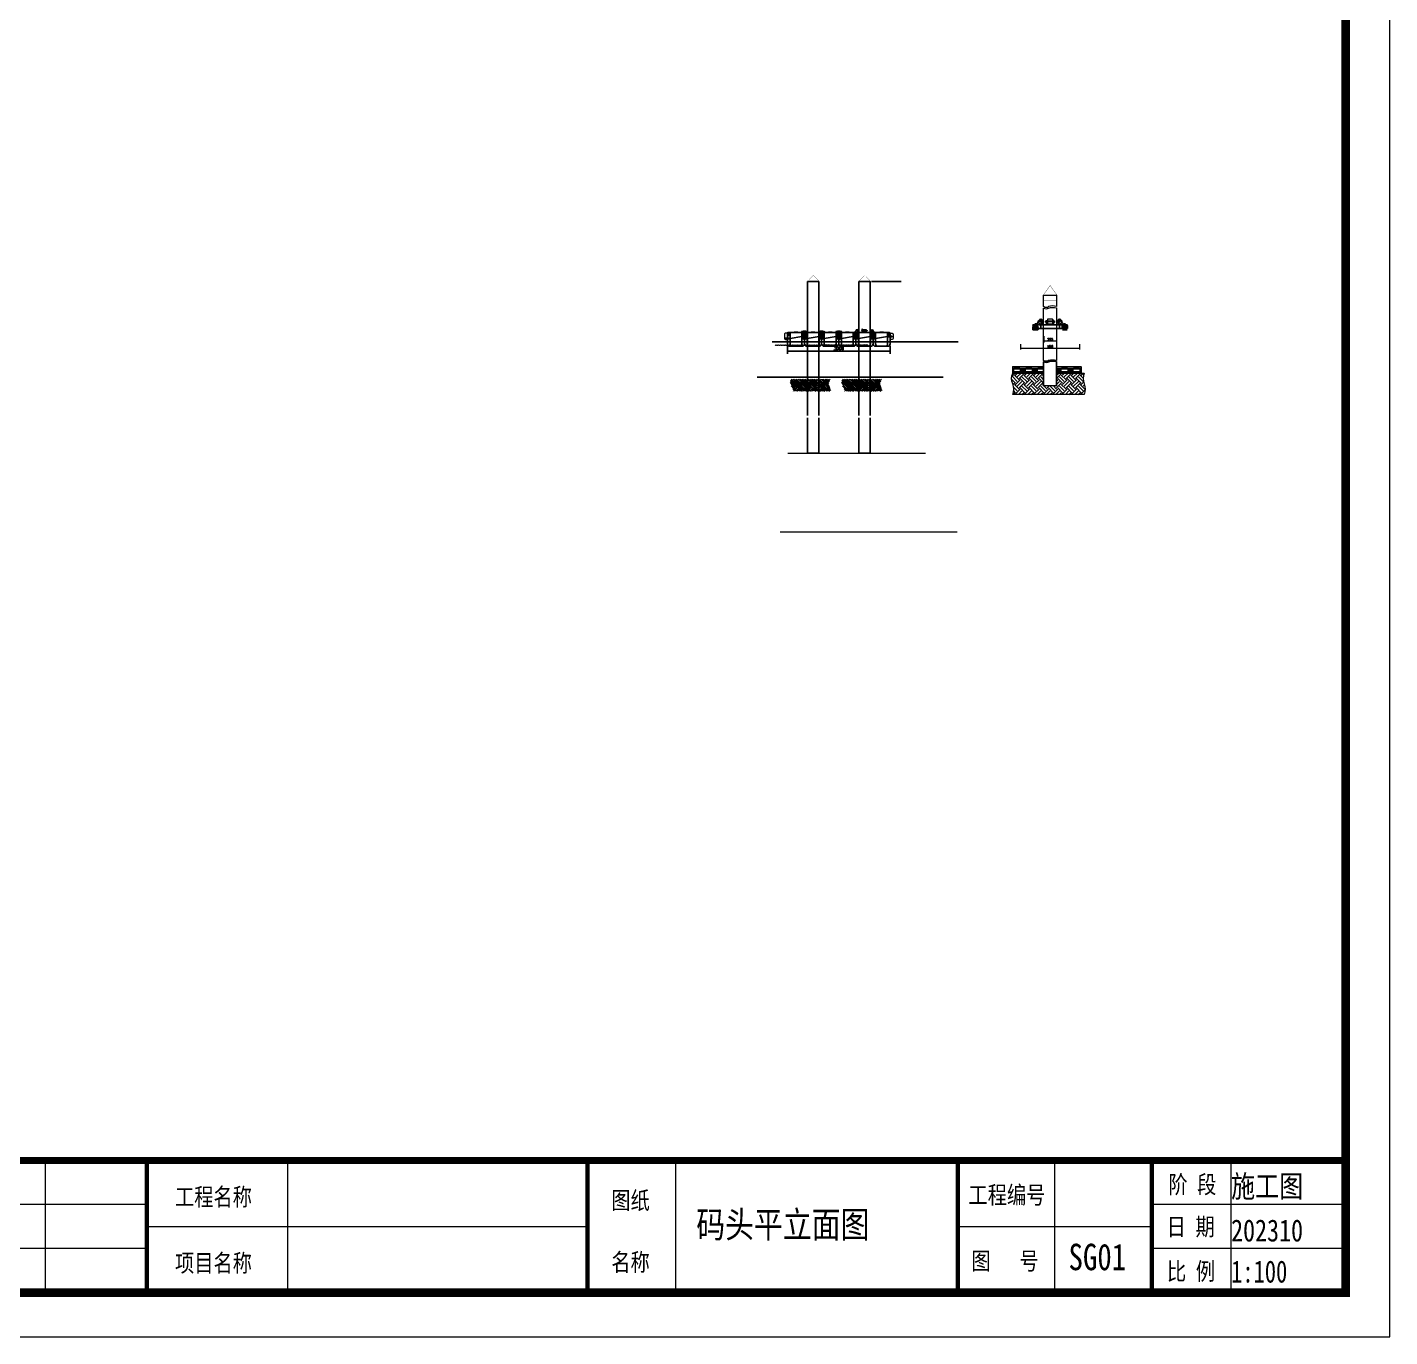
# Model space of a CAD drawing. Extents: x -51322 to 334811, y -147916 to 129288.
# Drawn here: x 58487 to 98261, y -52602 to -14388 of the extents above; entities that cross this region are included whole.
import ezdxf

# ---------------------------------------------------------------- set-up
doc = ezdxf.new("R2010")
doc.units = 0
doc.header["$LTSCALE"] = 1000
doc.header["$MEASUREMENT"] = 0
doc.linetypes.add('ACAD_ISO03W100', pattern=[30, 12, -18])
doc.linetypes.add('DASHED2', pattern=[9.525, 6.35, -3.175])
doc.layers.get('0').update_dxf_attribs({"lineweight": 5})
for name, color, linetype in [('00-HATCH(填充)', 250, 'Continuous'), ('DOTE', 1, 'Continuous'), ('FT', 5, 'Continuous'), ('PUB_DIM', 3, 'Continuous'), ('W-FLOAT_BOWL浮筒', 253, 'Continuous'), ('W-MOUNTING固定方式', 5, 'Continuous'), ('W-STEEL_FRAME钢架', 3, 'Continuous'), ('ZJ', 251, 'Continuous'), ('固定锚', 5, 'Continuous'), ('短销钉', 253, 'Continuous')]:
    doc.layers.add(name, color=color, linetype=linetype)
doc.layers.add('伯利恒浮筒', color=5, linetype='Continuous', lineweight=5)
doc.layers.add('系绳栓', color=4, linetype='Continuous', lineweight=5)
doc.styles.add('-宋体', font='', dxfattribs={"width": 0.8})
doc.styles.add('_TCH_DIM', font='SIMPLEX', dxfattribs={"bigfont": 'GBCBIG'})
doc.styles.get("Standard").update_dxf_attribs({"font": 'gbenor.shx', "bigfont": 'gbcbig.shx'})
doc.styles.add('STANDARD_T3', font='simplex.shx', dxfattribs={"width": 0.7, "bigfont": 'gbcbig.shx'})
doc.styles.add('图框', font='')
doc.styles.add('黑体', font='simhei.ttf', dxfattribs={"width": 0.8})
doc.styles.get('-宋体').set_extended_font_data('SimSun')
doc.styles.get('图框').set_extended_font_data('SimSun')
doc.dimstyles.new('W&&10', dxfattribs={"dimtxt": 35, "dimasz": 10, "dimexe": 25, "dimexo": 30, "dimgap": 10, "dimtad": 1, "dimdec": 0, "dimzin": 0, "dimdsep": 46, "dimtxsty": 'STANDARD_T3', "dimcen": 0.09, "dimclrd": 1, "dimclre": 1, "dimclrt": 7, "dimazin": 2, "dimtfac": 1, "dimtdec": 0, "dimtix": 1, "dimtmove": 2, "dimatfit": 3, "dimfxl": 100, "dimtolj": 1, "dimtzin": 0, "dimarcsym": 0})
doc.dimstyles.new('W&&30', dxfattribs={"dimtxt": 105, "dimasz": 30, "dimexe": 75, "dimexo": 90, "dimgap": 30, "dimtad": 1, "dimdec": 0, "dimzin": 0, "dimdsep": 46, "dimtxsty": 'STANDARD_T3', "dimcen": 0.09, "dimclrd": 1, "dimclre": 1, "dimclrt": 7, "dimazin": 2, "dimtfac": 1, "dimtdec": 0, "dimtix": 1, "dimtmove": 2, "dimatfit": 3, "dimfxl": 100, "dimtolj": 1, "dimtzin": 0, "dimarcsym": 0})

# ---------------------------------------------------------------- blocks, each defined once
blk = doc.blocks.new('$TITLEBLK$00000187')
for p, q in [((-147.5, 0), (-147.5, 15)), ((-120, 0), (-120, 15)), ((-76, 0), (-76, 15)), ((-33, 0), (-33, 15)), ((-13, 0), (-13, 15)), ((0, 0), (0, 15)), ((-136, 10), (-210, 10)), ((0, 10), (-22, 10)), ((-136, 7.5), (-86, 7.5)), ((-44, 7.5), (-22, 7.5)), ((-136, 5), (-210, 5)), ((0, 5), (-22, 5))]:
    blk.add_line(p, q)
for points, const_width in [([(-297.54, 0), (-297.54, 15), (0, 15)], 0.8), ([(-136, 0), (-136, 15)], 0.5), ([(-86, 0), (-86, 15)], 0.5), ([(-44, 0), (-44, 15)], 0.5), ([(-22, 0), (-22, 15)], 0.5)]:
    blk.add_lwpolyline(points, dxfattribs=dict(const_width=const_width))
at = {"style": '图框', "width": 0.8}
for s, p in [('工程编号', (-42.79, 10.08)), ('阶 段', (-20.12, 11.27)), ('工程名称', (-132.8, 9.86)), ('图纸', (-83.31, 9.46)), ('日 期', (-20.31, 6.48)), ('项目名称', (-132.8, 2.36)), ('名称', (-83.31, 2.46)), ('图   号', (-42.46, 2.6)), ('比 例', (-20.27, 1.42))]:
    blk.add_text(s, height=2, dxfattribs=at).set_placement(p)
for tag, p in [('审定人', (-193.68, 10.95)), ('校对', (-155.51, 10.92)), ('审核人', (-193.68, 6.03)), ('设计负责人', (-158.64, 6.23)), ('项目负责人', (-195.69, 1.11)), ('设计人', (-156.48, 1.18))]:
    blk.add_attdef(tag, p, '', height=3)
for tag, p, height, style, width in [('工程名称', (-115.66, 9.53), 3, '-宋体', 0.8), ('阶段', (-12.96, 10.81), 2.5, '黑体', 0.8), ('图名', (-73.67, 6.22), 3, '-宋体', 0.8), ('日期', (-12.96, 5.8), 2.5, '黑体', 0.8), ('项目名称', (-115.65, 1.97), 3, '-宋体', 0.8), ('图号', (-31.44, 2.55), 3, '_TCH_DIM', 0.7), ('比例', (-12.96, 1.14), 2.5, '黑体', 0.8)]:
    blk.add_attdef(tag, p, '', height=height, dxfattribs=dict(style=style, width=width))
blk = doc.blocks.new('rgthtyjyuk')
blk.add_lwpolyline([(0, 0), (420, 0), (420, 297), (0, 297)], close=True)
at = {"const_width": 1}
blk.add_lwpolyline([(25, 5), (415, 5), (415, 292), (25, 292)], close=True, dxfattribs=at)
at = {"const_width": 0.8}
blk.add_lwpolyline([(415, 20), (25, 20)], dxfattribs=at)
blk = doc.blocks.new('blhft')
at = {"layer": 'W-FLOAT_BOWL浮筒', "color": 0, "ltscale": 0.5}
for p, q in [((-302, 230), (-302, 220)), ((302, 284), (302, 274))]:
    blk.add_line(p, q, dxfattribs=at)
at = {"layer": 'W-FLOAT_BOWL浮筒', "color": 0}
for p, q in [((-302, 226), (-174, 226)), ((-298, 234), (-184, 234)), ((-298, 216), (-184, 216)), ((-250, 234), (-250, 375)), ((-250, 70), (-250, 216)), ((-230, 395), (230, 395)), ((-208, 397), (208, 397)), ((-208, 397), (-208, 395)), ((-180, 0), (180, 0)), ((-174, 244), (-174, 375)), ((174, 280), (-174, 226)), ((-174, 206), (-174, 70)), ((174, 298), (174, 375)), ((174, 280), (302, 280)), ((174, 260), (174, 70)), ((184, 288), (298, 288)), ((184, 270), (298, 270)), ((208, 397), (208, 395)), ((250, 375), (250, 288)), ((250, 270), (250, 70))]:
    blk.add_line(p, q, dxfattribs=at)
for centre, radius, start, end in [((0, -1768), 2175, 84.5043, 95.4957), ((-298, 220), 4, 180, 270), ((-230, 375), 20, 90, 180), ((-180, 70), 70, 180, 270), ((-184, 244), 10, 270, 0), ((-184, 206), 10, 0, 90), ((-154, 375), 20, 90, 180), ((-104, 70), 70, 180, 270), ((104, 70), 70, 270, 0), ((154, 375), 20, 0, 90), ((184, 298), 10, 180, 270), ((184, 260), 10, 90, 180), ((180, 70), 70, 270, 0), ((230, 375), 20, 0, 90), ((298, 274), 4, 270, 0)]:
    blk.add_arc(centre, radius, start, end, dxfattribs=at)
at = {"layer": 'W-FLOAT_BOWL浮筒', "color": 0, "ltscale": 0.5}
for centre, start, end in [((-298, 230), 90, 180), ((298, 284), 0, 90)]:
    blk.add_arc(centre, 4, start, end, dxfattribs=at)
at = {"layer": 'W-FLOAT_BOWL浮筒', "color": 0, "extrusion": (0, 0, -1)}
blk.add_ellipse((-212, 375), major_axis=(-30.4, 0), ratio=0.921809, start_param=3.141593, end_param=6.283185, dxfattribs=at)
at = {"layer": 'W-FLOAT_BOWL浮筒', "color": 0}
blk.add_ellipse((-212, 320), major_axis=(-16, 0), ratio=0.75, dxfattribs=at)
blk.add_ellipse((212, 375), major_axis=(30.4, 0.1), ratio=0.921809, start_param=3.141593, end_param=6.283185, dxfattribs=at)
at = {"layer": 'W-FLOAT_BOWL浮筒', "color": 0, "extrusion": (0, 0, -1)}
blk.add_ellipse((212, 320), major_axis=(16, 0), ratio=0.75, dxfattribs=at)
blk = doc.blocks.new('dxd')
at = {"layer": '短销钉', "color": 7, "lineweight": 13}
for p, q in [((-86, 227), (-56, 200)), ((-79, 244), (79, 244)), ((-78, 244), (-78, 246)), ((-78, 246), (78, 246)), ((-52, 180), (-52, 193)), ((-49, 153), (-28, 136)), ((-43, 197), (42, 197)), ((-29, 39), (-29, 45)), ((-26, 48), (-24, 48)), ((-24, 30), (-24, 128)), ((-24, 30), (24, 30)), ((-24, 30), (-18, 2)), ((-19, 133), (19, 133)), ((-16, 0), (16, 0)), ((-6, 39), (-6, 44)), ((6, 39), (6, 44)), ((24, 30), (18, 2)), ((24, 30), (24, 128)), ((26, 48), (24, 48)), ((49, 153), (28, 136)), ((29, 39), (29, 45)), ((52, 180), (52, 193)), ((86, 227), (56, 200)), ((78, 244), (78, 246))]:
    blk.add_line(p, q, dxfattribs=at)
at = {"layer": '短销钉', "color": 7, "lineweight": 13, "ltscale": 0.1}
for p, q in [((-18, 2), (-18, 0)), ((-18, 0), (-16, 0)), ((16, 0), (18, 0)), ((18, 2), (18, 0))]:
    blk.add_line(p, q, dxfattribs=at)
at = {"layer": '短销钉', "color": 7, "lineweight": 13}
for centre, radius, start, end in [((-79, 234), 10, 90, 228.0009), ((0, -1254), 1503, 87.0435, 92.9565), ((-44, 170), 13.5, 126.5657, 231), ((-62, 193), 10, 0, 48.0009), ((-35, 154), 31.4, 56.4166, 122.8531), ((-43, 161), 10, 184.1479, 231), ((-34, 186), 31.4, 236.1381, 303.5569), ((-26, 45), 3, 90, 180), ((-34, 128), 10, 0, 51), ((-16, 2), 2.5, 191.3099, 270), ((-25, 170), 13.5, 308.3696, 51.9011), ((-3, 44), 3, 115.3769, 180), ((0, 38), 10, 64.6231, 115.3769), ((3, 44), 3, 0, 64.6231), ((25, 170), 13.5, 128.0989, 231.6304), ((16, 2), 2.5, 270, 348.6901), ((35, 155), 31.3, 57.1287, 123.6019), ((34, 186), 31.4, 236.4385, 303.8665), ((34, 128), 10, 129, 180), ((26, 45), 3, 0, 90), ((42, 161), 10, 309, 355.8521), ((62, 193), 10, 131.9991, 180), ((44, 170), 13.5, 309, 53.4343), ((79, 234), 10, 311.9991, 90)]:
    blk.add_arc(centre, radius, start, end, dxfattribs=at)
for centre, major_axis, start_param, end_param in [((-23, 39), (0, -9), 4.712389, 6.115737), ((0, 39), (0, 9), 1.570796, 4.712389)]:
    blk.add_ellipse(centre, major_axis=major_axis, ratio=0.666667, start_param=start_param, end_param=end_param, dxfattribs=at)
at = {"layer": '短销钉', "color": 7, "lineweight": 13, "extrusion": (0, 0, -1)}
blk.add_ellipse((23, 39), major_axis=(0, -9), ratio=0.666667, start_param=4.712389, end_param=6.115737, dxfattribs=at)
blk = doc.blocks.new('*D23')
at = {"layer": 'Defpoints', "color": 0, "transparency": 16777216}
for p in [(80677, -23593), (83677, -23595), (83677, -23844)]:
    blk.add_point(p, dxfattribs=at)
at = {"layer": 'PUB_DIM', "color": 1, "lineweight": -2, "transparency": 16777216}
for p, q in [((80677, -23683), (80677, -23917)), ((80707, -23842), (83647, -23844)), ((83677, -23685), (83677, -23919))]:
    blk.add_line(p, q, dxfattribs=at)
at = {"layer": 'PUB_DIM', "color": 1, "transparency": 16777216}
for points in [[(80707, -23837), (80707, -23847), (80677, -23842)], [(83647, -23839), (83647, -23849), (83677, -23844)]]:
    blk.add_solid(points, dxfattribs=at)
at = {"layer": 'PUB_DIM', "color": 7, "transparency": 16777216, "insert": (82177, -23760), "char_height": 105, "attachment_point": 5, "rotation": 359.9604, "style": 'STANDARD_T3'}
blk.add_mtext('\\A1;3000', dxfattribs=at)
blk = doc.blocks.new('*U13')
blk.add_lwpolyline([(-12, 0), (-12, 2.5), (12, 2.5), (12, 0)], close=True)
blk = doc.blocks.new('SPLIT_PINS_GB91')
at = {"color": 8, "linetype": 'Continuous'}
for p, q in [((-3, 6), (-7, 3)), ((0, 5), (0, -5)), ((-3, -6), (-7, -3))]:
    blk.add_line(p, q, dxfattribs=at)
at = {"color": 7, "linetype": 'Continuous'}
for p, q in [((50, 5), (0, 5)), ((0, 0), (56, 0)), ((50, 5), (50, 0)), ((56, -5), (56, 0)), ((0, -5), (56, -5))]:
    blk.add_line(p, q, dxfattribs=at)
for centre, radius, start, end in [((-10, 0), 9.5, 41.3178, 318.6822), ((-10, 0), 4.75, 41.3178, 318.6822), ((0, 9), 9.23, 221.3178, 270), ((0, -9), 9.23, 90, 138.6822), ((0, 9), 4.48, 221.3178, 270), ((0, -9), 4.48, 90, 138.6822)]:
    blk.add_arc(centre, radius, start, end, dxfattribs=at)
blk = doc.blocks.new('5632.')
for p, q in [((865973, -129945), (865996, -129992)), ((865981, -129929), (865974, -129939)), ((866076, -129992), (866014, -129930))]:
    blk.add_line(p, q)
at = {"color": 0}
for p, q in [((866007, -129927), (865984, -129927)), ((866076, -129992), (865996, -129992)), ((865996, -129992), (865996, -130002)), ((865996, -130002), (866076, -130002)), ((866076, -130002), (866076, -129992))]:
    blk.add_line(p, q, dxfattribs=at)
for radius in [40, 6]:
    blk.add_circle((865996, -129947), radius)
for centre, radius, start, end in [((865977, -129943), 5, 133.9435, 206), ((865984, -129932), 5, 90, 133.9435), ((866007, -129937), 10, 45, 90)]:
    blk.add_arc(centre, radius, start, end)
blk = doc.blocks.new('*D183')
at = {"layer": 'Defpoints', "color": 0, "transparency": 16777216}
for p in [(59923, -26658, 0), (60142, -26657, 0), (60142, -26770)]:
    blk.add_point(p, dxfattribs=at)
at = {"layer": 'PUB_DIM', "color": 1, "lineweight": -2, "transparency": 16777216}
for p, q in [((59923, -26688), (59923, -26795)), ((59933, -26770), (60132, -26770)), ((60142, -26687), (60142, -26795))]:
    blk.add_line(p, q, dxfattribs=at)
at = {"layer": 'PUB_DIM', "color": 1, "transparency": 16777216}
for points in [[(59933, -26769), (59933, -26772), (59923, -26770)], [(60132, -26769), (60132, -26772), (60142, -26770)]]:
    blk.add_solid(points, dxfattribs=at)
at = {"layer": 'PUB_DIM', "color": 7, "transparency": 16777216, "insert": (60032, -26743), "char_height": 35, "attachment_point": 5, "style": 'STANDARD_T3'}
blk.add_mtext('\\A1;{\\W1;273}', dxfattribs=at)
blk = doc.blocks.new('*D185')
at = {"layer": 'Defpoints', "color": 0, "transparency": 16777216}
for p in [(59532, -26797, 0), (60532, -26796), (60532, -26892)]:
    blk.add_point(p, dxfattribs=at)
at = {"layer": 'PUB_DIM', "color": 1, "lineweight": -2, "transparency": 16777216}
for p, q in [((59532, -26827), (59532, -26917)), ((59542, -26892), (60522, -26892)), ((60532, -26826), (60532, -26917))]:
    blk.add_line(p, q, dxfattribs=at)
at = {"layer": 'PUB_DIM', "color": 1, "transparency": 16777216}
for points in [[(59542, -26890), (59542, -26894), (59532, -26892)], [(60522, -26890), (60522, -26894), (60532, -26892)]]:
    blk.add_solid(points, dxfattribs=at)
at = {"layer": 'PUB_DIM', "color": 7, "transparency": 16777216, "insert": (60032, -26864), "char_height": 35, "attachment_point": 5, "style": 'STANDARD_T3'}
blk.add_mtext('\\A1;1000', dxfattribs=at)
blk = doc.blocks.new('assadasd')
h = blk.add_hatch()
h.set_pattern_fill('土壤', color=256, scale=30, angle=45)
h.set_pattern_definition([(45, (-1240353.57, -1958646.98), (0, 159.099026), [112.5, -112.5]), (45, (-1240383.4, -1958617.15), (0, 159.099026), [112.5, -112.5]), (45, (-1240413.23, -1958587.32), (0, 159.099026), [112.5, -112.5]), (135, (-1240413.23, -1958567.43), (-159.099026, 3e-14), [112.5, -112.5]), (135, (-1240383.4, -1958537.6), (-159.099026, 3e-14), [112.5, -112.5]), (135, (-1240353.57, -1958507.77), (-159.099026, 3e-14), [112.5, -112.5])])
edge = h.paths.add_edge_path()
edge.add_line((59398.9, -27314.4), (59922.7, -27314.4))
edge.add_line((59922.7, -27314.4), (59922.7, -27528))
edge.add_line((59922.7, -27528), (60141.7, -27527.1))
edge.add_line((60141.7, -27527.1), (60141.7, -27313.5))
edge.add_line((60141.7, -27313.5), (60609.8, -27313.5))
edge.add_arc((60812.5, -27404.4), 222.1, 155.86112, 204.13888)
edge.add_arc((60373.1, -27586.1), 253.5, -20.99526, 20.99526, ccw=False)
edge.add_line((60609.8, -27676.9), (59398.9, -27677.8))
edge.add_arc((59211.7, -27587), 208.1, 334.11584, 385.88416)
edge.add_arc((59587.7, -27405.3), 209.5, 154.30228, 205.69772, ccw=False)
at = {"layer": 'PUB_DIM'}
h = blk.add_hatch(dxfattribs=at)
h.set_pattern_fill('不能通行的沼泽地', color=256, scale=30)
h.set_pattern_definition([(0, (-1247357.355, -1959003.5), (100.77696, 50.38848), [100.77696, -100.77696]), (0, (-1247458.13, -1958978.306), (0, 50.38848), [])])
h.paths.add_polyline_path([(59922.7, -27313.5), (59398.9, -27313.5), (59398.9, -27207), (59922.7, -27207)])
h.paths.add_polyline_path([(60141.7, -27313.5), (60555.8, -27313.5), (60555.8, -27207), (60141.7, -27207)])
at = {"color": 4}
for p, q in [((59956.8, -26444.2), (59952.8, -26444.2)), ((59956.8, -26438.2), (59953.8, -26438.2)), ((59953.8, -26450.2), (59956.8, -26450.2))]:
    blk.add_line(p, q, dxfattribs=at)
for p, q in [((59958.8, -26438.7), (59965.8, -26438.7)), ((59965.8, -26449.7), (59958.8, -26449.7)), ((59969.8, -26445.3), (59965.8, -26441.9)), ((59969.8, -26447.6), (59965.8, -26444.2)), ((60095.8, -26445.3), (60099.8, -26441.9)), ((60095.8, -26447.6), (60099.8, -26444.2)), ((60106.8, -26438.7), (60099.8, -26438.7)), ((60099.8, -26449.7), (60106.8, -26449.7)), ((60108.8, -26452.7), (60108.8, -26435.2))]:
    blk.add_line(p, q)
at = {"color": 1}
for p, q in [((59972.8, -26436.7), (59982.8, -26436.7)), ((59982.8, -26450.7), (59972.8, -26450.7)), ((60092.8, -26436.7), (60082.8, -26436.7)), ((60092.8, -26436.7), (60082.8, -26436.7)), ((60092.8, -26450.7), (60082.8, -26450.7)), ((60082.8, -26450.7), (60092.8, -26450.7))]:
    blk.add_line(p, q, dxfattribs=at)
at = {"color": 2}
for p, q in [((59972.8, -26443.7), (59982.8, -26443.7)), ((60082.8, -26443.7), (60092.8, -26443.7)), ((60092.8, -26443.7), (60082.8, -26443.7))]:
    blk.add_line(p, q, dxfattribs=at)
at = {"color": 6, "linetype": 'ACAD_ISO03W100'}
for p, q in [((60092.3, -26437.7), (59973.3, -26437.7)), ((60092.3, -26449.7), (59973.3, -26449.7))]:
    blk.add_line(p, q, dxfattribs=at)
for points in [[(59922.7, -25997.1), (60141.7, -25996.2), (60141.7, -26189, 0.170875), (60005.2, -26189.9, -0.4123276), (59922.7, -26189.9)], [(59922.7, -26213.4, 0.293594), (60005.2, -26213.4, -0.1613287), (60141.7, -26212.5), (60141.7, -27101.7, 0.1257681), (60005.2, -27102.6, -0.3078233), (59922.7, -27102.6)], [(59958.8, -26455.7), (59965.8, -26455.7), (59965.8, -26454.7), (59969.8, -26454.7), (59969.8, -26433.7), (59965.8, -26433.7), (59965.8, -26454.7), (59965.8, -26432.7), (59958.8, -26432.7, 0.6666667), (59958.8, -26438.7, 0.3636364), (59958.8, -26449.7, 0.6666667)], [(60106.8, -26455.7), (60099.8, -26455.7), (60099.8, -26454.7), (60095.8, -26454.7), (60095.8, -26433.7), (60099.8, -26433.7), (60099.8, -26454.7), (60099.8, -26432.7), (60106.8, -26432.7, -0.6666667), (60106.8, -26438.7, -0.3636364), (60106.8, -26449.7, -0.6666667)]]:
    blk.add_lwpolyline(points, format="xyb", close=True)
at = {"color": 2}
for points in [[(59772.7, -26491.7), (59791.7, -26491.7), (59792.7, -26492.7), (59792.7, -26497.7), (59791.7, -26498.7), (59772.7, -26498.7), (59771.7, -26497.7), (59771.7, -26492.7)], [(59776.2, -26491.7), (59788.2, -26491.7), (59788.2, -26487.7), (59787.2, -26486.7), (59777.2, -26486.7), (59776.2, -26487.7)], [(59776.7, -26491.7), (59787.7, -26491.7), (59787.7, -26498.7), (59776.7, -26498.7)], [(60272.7, -26490.8), (60291.7, -26490.8), (60292.7, -26491.8), (60292.7, -26496.8), (60291.7, -26497.8), (60272.7, -26497.8), (60271.7, -26496.8), (60271.7, -26491.8)], [(60276.2, -26490.8), (60288.2, -26490.8), (60288.2, -26486.8), (60287.2, -26485.8), (60277.2, -26485.8), (60276.2, -26486.8)], [(60276.7, -26490.8), (60287.7, -26490.8), (60287.7, -26497.8), (60276.7, -26497.8)], [(59771.7, -26583.7), (59792.7, -26583.7), (59792.7, -26589.7), (59791.7, -26590.7), (59772.7, -26590.7), (59771.7, -26589.7)], [(59776.7, -26583.7), (59787.7, -26583.7), (59787.7, -26590.7), (59776.7, -26590.7)], [(60271.7, -26582.8), (60292.7, -26582.8), (60292.7, -26588.8), (60291.7, -26589.8), (60272.7, -26589.8), (60271.7, -26588.8)], [(60276.7, -26582.8), (60287.7, -26582.8), (60287.7, -26589.8), (60276.7, -26589.8)]]:
    blk.add_lwpolyline(points, close=True, dxfattribs=at)
for points in [[(59952.8, -26449.2), (59954.8, -26451.2), (59954.8, -26437.2), (59952.8, -26439.2)], [(59956.8, -26452.7), (59956.8, -26449.7), (59956.8, -26438.7), (59956.8, -26435.7)], [(59982.8, -26423.7), (59982.8, -26498.7), (59972.8, -26498.7), (59972.8, -26423.7)], [(59990.3, -26483.7), (60075.3, -26483.7), (60080.3, -26478.7), (60080.3, -26408.7), (60075.3, -26403.7), (59990.3, -26403.7), (59985.3, -26408.7), (59985.3, -26478.7)], [(60082.8, -26423.7), (60082.8, -26498.7), (60092.8, -26498.7), (60092.8, -26423.7)]]:
    blk.add_lwpolyline(points, close=True)
for points in [[(59954.8, -26451.2), (59956.8, -26451.2), (59956.8, -26437.2), (59954.8, -26437.2)], [(59969.8, -26430.7), (59969.8, -26458.7), (59972.8, -26458.7), (59972.8, -26430.7), (59969.8, -26430.7), (59969.8, -26431.7)], [(60095.8, -26430.7), (60095.8, -26458.7), (60092.8, -26458.7), (60092.8, -26430.7), (60095.8, -26430.7), (60095.8, -26431.7)]]:
    blk.add_lwpolyline(points)
at = {"color": 6}
for points in [[(59742.2, -26583.7), (59822.2, -26583.7), (59822.2, -26580.7), (59742.2, -26580.7)], [(60242.2, -26582.8), (60322.2, -26582.8), (60322.2, -26579.8), (60242.2, -26579.8)]]:
    blk.add_lwpolyline(points, close=True, dxfattribs=at)
at = {"elevation": 0}
blk.add_lwpolyline([(59398.9, -27314.4), (59922.7, -27314.4), (59922.7, -27528), (60141.7, -27527.1), (60141.7, -27313.5), (60609.8, -27313.5, 0.2138236), (60609.8, -27495.2, -0.1852963), (60609.8, -27676.9), (59398.9, -27677.8, 0.2298036), (59398.9, -27496.1, -0.2280914)], format="xyb", close=True, dxfattribs=at)
at = {"lineweight": -3}
for centre in [(59872.2, -26444.7), (60192.2, -26444.7)]:
    blk.add_circle(centre, 40, dxfattribs=at)
at = {"layer": '00-HATCH(填充)', "color": 0, "lineweight": -3}
for p, q in [((59812.2, -26475.5), (59854.3, -26426.7)), ((59872.2, -26498.7), (59812.2, -26498.7)), ((59861.4, -26423.7), (59883.7, -26423.7)), ((59895.3, -26441.4), (59872.2, -26498.7)), ((59887.2, -26425.1), (59894.3, -26435.6)), ((60169.2, -26441.4), (60192.2, -26498.7)), ((60177.3, -26425.1), (60170.2, -26435.6)), ((60203.1, -26423.7), (60180.8, -26423.7)), ((60192.2, -26498.7), (60252.2, -26498.7)), ((60252.2, -26475.5), (60210.2, -26426.7))]:
    blk.add_line(p, q, dxfattribs=at)
at = {"layer": '00-HATCH(填充)', "color": 0, "lineweight": -3, "ltscale": 0.5}
for p, q in [((59884.7, -26443.7), (59859.7, -26443.7)), ((59872.2, -26431.2), (59872.2, -26456.2)), ((60179.7, -26443.7), (60204.7, -26443.7)), ((60192.2, -26431.2), (60192.2, -26456.2))]:
    blk.add_line(p, q, dxfattribs=at)
at = {"layer": '00-HATCH(填充)', "color": 0, "lineweight": -3}
for centre in [(59872.2, -26443.7), (60192.2, -26443.7)]:
    blk.add_circle(centre, 6, dxfattribs=at)
for centre, radius, start, end in [((59861.4, -26433.7), 10, 90, 135), ((59883.7, -26428.7), 5, 46.05646, 90), ((59890.8, -26439.2), 5, 334, 46.05646), ((60173.7, -26439.2), 5, 133.94206, 205.99852), ((60180.8, -26428.7), 5, 89.99852, 133.94206), ((60203.1, -26433.7), 10, 44.99852, 89.99852)]:
    blk.add_arc(centre, radius, start, end, dxfattribs=at)
at = {"layer": 'DOTE'}
for p, q in [((59782.2, -26533.5), (59782.2, -26471.6)), ((59782.2, -26533.5), (59782.2, -26471.6)), ((60282.2, -26532.6), (60282.2, -26470.7)), ((60282.2, -26533.5), (60282.2, -26471.6))]:
    blk.add_line(p, q, dxfattribs=at)
at = {"layer": 'FT'}
for points in [[(59742.2, -26544.7), (59822.2, -26544.7, 0.4142136), (59827.2, -26539.7), (59827.2, -26531.7, 0.4142136), (59822.2, -26526.7), (59742.2, -26526.7, 0.4142136), (59737.2, -26531.7), (59737.2, -26539.7, 0.4142136)], [(60242.2, -26525.8), (60322.2, -26525.8, 0.4142136), (60327.2, -26520.8), (60327.2, -26512.8, 0.4142136), (60322.2, -26507.8), (60242.2, -26507.8, 0.4142136), (60237.2, -26512.8), (60237.2, -26520.8, 0.4142136)], [(60242.2, -26543.8), (60322.2, -26543.8, 0.4142136), (60327.2, -26538.8), (60327.2, -26530.8, 0.4142136), (60322.2, -26525.8), (60242.2, -26525.8, 0.4142136), (60237.2, -26530.8), (60237.2, -26538.8, 0.4142136)], [(59742.2, -26562.7), (59822.2, -26562.7, 0.4142136), (59827.2, -26557.7), (59827.2, -26549.7, 0.4142136), (59822.2, -26544.7), (59742.2, -26544.7, 0.4142136), (59737.2, -26549.7), (59737.2, -26557.7, 0.4142136)], [(59742.2, -26580.7), (59822.2, -26580.7, 0.4142136), (59827.2, -26575.7), (59827.2, -26567.7, 0.4142136), (59822.2, -26562.7), (59742.2, -26562.7, 0.4142136), (59737.2, -26567.7), (59737.2, -26575.7, 0.4142136)], [(60242.2, -26561.8), (60322.2, -26561.8, 0.4142136), (60327.2, -26556.8), (60327.2, -26548.8, 0.4142136), (60322.2, -26543.8), (60242.2, -26543.8, 0.4142136), (60237.2, -26548.8), (60237.2, -26556.8, 0.4142136)]]:
    blk.add_lwpolyline(points, format="xyb", close=True, dxfattribs=at)
at = {"layer": 'PUB_DIM'}
for p, q in [((59812.2, -26498.7), (59812.2, -26475.5)), ((60252.2, -26498.7), (60252.2, -26475.5))]:
    blk.add_line(p, q, dxfattribs=at)
at = {"layer": 'PUB_DIM', "const_width": 5}
blk.add_lwpolyline([(59917.7, -26093.5), (59917.7, -25992.1), (60032.2, -25832.6), (60146.7, -25991.2), (60146.7, -26092.6), (59917.7, -26093.5)], dxfattribs=at)
at = {"layer": 'PUB_DIM', "elevation": 0}
for points in [[(59922.7, -27313.5), (59398.9, -27313.5), (59398.9, -27207), (59922.7, -27207)], [(60141.7, -27313.5), (60555.8, -27313.5), (60555.8, -27207), (60141.7, -27207)]]:
    blk.add_lwpolyline(points, close=True, dxfattribs=at)
at = {"layer": 'W-MOUNTING固定方式', "color": 6}
for p, q in [((59775.2, -26508.7), (59775.2, -26498.7)), ((59775.2, -26508.7), (59775.2, -26498.7)), ((59789.2, -26508.7), (59789.2, -26498.7)), ((59789.2, -26508.7), (59789.2, -26498.7)), ((60275.2, -26507.8), (60275.2, -26497.8)), ((60275.2, -26508.7), (60275.2, -26498.7)), ((60289.2, -26507.8), (60289.2, -26497.8)), ((60289.2, -26508.7), (60289.2, -26498.7))]:
    blk.add_line(p, q, dxfattribs=at)
for points in [[(59812.2, -26498.7), (59742.2, -26498.7), (59742.2, -26508.7), (59812.2, -26508.7)], [(60252.2, -26498.7), (60322.2, -26498.7), (60322.2, -26508.7), (60252.2, -26508.7)]]:
    blk.add_lwpolyline(points, close=True, dxfattribs=at)
at = {"layer": 'W-STEEL_FRAME钢架'}
for points in [[(59812.2, -26498.7), (59872.2, -26498.7), (59872.2, -26558.7), (59812.2, -26558.7)], [(59872.2, -26558.7), (60192.2, -26558.7), (60192.2, -26498.7), (59872.2, -26498.7)], [(60252.2, -26498.7), (60192.2, -26498.7), (60192.2, -26558.7), (60252.2, -26558.7)]]:
    blk.add_lwpolyline(points, close=True, dxfattribs=at)
at = {"layer": 'ZJ', "color": 1, "linetype": 'Continuous'}
blk.add_lwpolyline([(60141.7, -27120.9), (60141.7, -27527.1), (59922.7, -27528), (59922.7, -27121.8, 0.2799791), (60005.2, -27121.8, -0.139275), (60141.7, -27120.9)], format="xyb", dxfattribs=at)
at = {"layer": 'PUB_DIM'}
dim = blk.add_linear_dim(base=(60141.7, -26770.5, 0), p1=(59922.7, -26658), p2=(60141.7, -26657.1), text='{\\W1;273}', dimstyle='W&&10', dxfattribs=at)
dim.commit()
dim.dimension.update_dxf_attribs({"geometry": '*D183', "text_midpoint": (60032.2, -26743, 0)})
dim = blk.add_linear_dim(base=(60532.3, -26892, 0), p1=(59532.2, -26797.2), p2=(60532.3, -26796.3, 0), dimstyle='W&&10', dxfattribs=at)
dim.commit()
dim.dimension.update_dxf_attribs({"geometry": '*D185', "text_midpoint": (60032.2, -26864.5, 0)})

msp = doc.modelspace()

# ---------------------------------------------------------------- hatches: boundary and pattern name
at = {"layer": '固定锚'}
h = msp.add_hatch(dxfattribs=at)
h.set_pattern_fill('土壤', color=256, scale=25, angle=45, style=0)
h.set_pattern_definition([(45, (-2697589.81, -429362.39), (1e-14, 132.5825215), [93.75, -93.75]), (45, (-2697614.67, -429337.53), (1e-14, 132.5825215), [93.75, -93.75]), (45, (-2697639.53, -429312.67), (1e-14, 132.5825215), [93.75, -93.75]), (135, (-2697639.53, -429296.095), (-132.5825215, 3e-14), [93.75, -93.75]), (135, (-2697614.67, -429271.24), (-132.5825215, 3e-14), [93.75, -93.75]), (135, (-2697589.81, -429246.38), (-132.5825215, 3e-14), [93.75, -93.75])])
edge = h.paths.add_edge_path()
edge.add_line((81231.3, -25012.6), (81231.3, -24662.6))
edge.add_line((81231.3, -24662.6), (80791.7, -24662.6))
edge.add_spline(control_points=[(80791.7, -24662.6), (80778.9, -24679.1), (80723.2, -24778.7), (80844.4, -24921.8), (80842.4, -25012.6)], knot_values=[89.3823243, 89.3823243, 89.3823243, 89.3823243, 152.2776367, 451.6259949, 451.6259949, 451.6259949, 451.6259949], degree=3, periodic=0)
edge.add_line((80842.4, -25012.6), (81231.3, -25012.6))
h.paths.add_polyline_path([(81549.3, -24662.6), (81238.3, -24662.6), (81238.3, -25012.6), (81549.3, -25012.6)])
edge = h.paths.add_edge_path()
edge.add_spline(control_points=[(81940.5, -25012.6), (81941.8, -24995), (81940.2, -24925.5), (81855.9, -24808), (81908.6, -24711.4), (81943.5, -24662.6)], knot_values=[54.8628535, 54.8628535, 54.8628535, 54.8628535, 107.9510079, 265.8358938, 429.109482, 429.109482, 429.109482, 429.109482], degree=3, periodic=0)
edge.add_line((81943.5, -24662.6), (81556.3, -24662.6))
edge.add_line((81556.3, -24662.6), (81556.3, -25012.6))
edge.add_line((81556.3, -25012.6), (81940.5, -25012.6))
h = msp.add_hatch(dxfattribs=at)
h.set_pattern_fill('土壤', color=256, scale=25, angle=45, style=0)
h.set_pattern_definition([(45, (-2696089.81, -429362.39), (1e-14, 132.5825215), [93.75, -93.75]), (45, (-2696114.67, -429337.53), (1e-14, 132.5825215), [93.75, -93.75]), (45, (-2696139.53, -429312.67), (1e-14, 132.5825215), [93.75, -93.75]), (135, (-2696139.53, -429296.095), (-132.5825215, 3e-14), [93.75, -93.75]), (135, (-2696114.67, -429271.24), (-132.5825215, 3e-14), [93.75, -93.75]), (135, (-2696089.81, -429246.38), (-132.5825215, 3e-14), [93.75, -93.75])])
edge = h.paths.add_edge_path()
edge.add_line((82731.3, -25012.6), (82731.3, -24662.6))
edge.add_line((82731.3, -24662.6), (82291.7, -24662.6))
edge.add_spline(control_points=[(82291.7, -24662.6), (82278.9, -24679.1), (82223.2, -24778.7), (82344.4, -24921.8), (82342.4, -25012.6)], knot_values=[89.3823243, 89.3823243, 89.3823243, 89.3823243, 152.2776367, 451.6259949, 451.6259949, 451.6259949, 451.6259949], degree=3, periodic=0)
edge.add_line((82342.4, -25012.6), (82731.3, -25012.6))
h.paths.add_polyline_path([(83049.3, -24662.6), (82738.3, -24662.6), (82738.3, -25012.6), (83049.3, -25012.6)])
edge = h.paths.add_edge_path()
edge.add_spline(control_points=[(83440.5, -25012.6), (83441.8, -24995), (83440.2, -24925.5), (83355.9, -24808), (83408.6, -24711.4), (83443.5, -24662.6)], knot_values=[54.8628535, 54.8628535, 54.8628535, 54.8628535, 107.9510079, 265.8358938, 429.109482, 429.109482, 429.109482, 429.109482], degree=3, periodic=0)
edge.add_line((83443.5, -24662.6), (83056.3, -24662.6))
edge.add_line((83056.3, -24662.6), (83056.3, -25012.6))
edge.add_line((83056.3, -25012.6), (83440.5, -25012.6))

# ---------------------------------------------------------------- linework, layer by layer
at = {"color": 0}
for p, q in [((82854.5, -23236.2), (82857.5, -23234.5)), ((82854.5, -23244.7), (82854.5, -23236.2)), ((82857.5, -23246.5), (82854.5, -23244.7)), ((82857.5, -23234.5), (83001.5, -23234.5)), ((83001.5, -23246.5), (82857.5, -23246.5)), ((82859.4, -23246.5), (82859.4, -23234.5)), ((82871, -23290.9), (82871, -23218.5)), ((82871, -23218.5), (82880, -23218.5)), ((82880, -23290.9), (82880, -23218.5)), ((82979, -23290.9), (82979, -23218.5)), ((82979, -23218.5), (82988, -23218.5)), ((82988, -23290.9), (82988, -23218.5)), ((82996.5, -23246.5), (82996.5, -23234.5)), ((83001.5, -23234.5), (83004.5, -23236.2)), ((83004.5, -23244.7), (83001.5, -23246.5)), ((83004.5, -23236.2), (83004.5, -23244.7))]:
    msp.add_line(p, q, dxfattribs=at)
for p, q in [((82882.5, -23208.5), (82885.5, -23205.5)), ((82882.5, -23272.5), (82882.5, -23208.5)), ((82885.5, -23205.5), (82973.5, -23205.5)), ((82885.5, -23275.5), (82885.5, -23205.5)), ((82973.5, -23205.5), (82976.5, -23208.5)), ((82973.5, -23275.5), (82973.5, -23205.5)), ((82976.5, -23208.5), (82976.5, -23272.5))]:
    msp.add_line(p, q)
at = {"linetype": 'DASHED2'}
for p, q in [((82885.5, -23233.5), (82976.5, -23233.5)), ((82885.5, -23247.5), (82976.5, -23247.5))]:
    msp.add_line(p, q, dxfattribs=at)
at = {"color": 8, "linetype": 'Continuous', "lineweight": 15}
for p, q in [((82992.1, -23247.5), (82993, -23248.6)), ((82992.5, -23246.5), (82995.4, -23246.5)), ((82995.9, -23247.5), (82994.9, -23248.6))]:
    msp.add_line(p, q, dxfattribs=at)
at = {"color": 7, "linetype": 'Continuous', "lineweight": 15}
for p, q in [((82992.5, -23230.5), (82992.5, -23246.5)), ((82992.5, -23230.5), (82994, -23230.5)), ((82995.4, -23227.9), (82994, -23227.9)), ((82994, -23246.5), (82994, -23227.9)), ((82995.4, -23246.5), (82995.4, -23227.9))]:
    msp.add_line(p, q, dxfattribs=at)
at = {"const_width": 5}
for points in [[(81251.8, -22004.7), (81251.8, -21804.7), (81437.6, -21627.4), (81606.8, -21804.7), (81606.8, -22004.7)], [(82751.8, -22004.7), (82751.8, -21804.7), (82937.6, -21627.4), (83106.8, -21804.7), (83106.8, -22004.7)]]:
    msp.add_lwpolyline(points, dxfattribs=at)
at = {"color": 4}
for points in [[(80322.1, -23652.6, 0.520567), (80372.1, -23652.6, 0.5205671), (80422.1, -23652.6, 0.5205671), (80472.1, -23652.6, 0.5205671), (80522.1, -23652.6, 0.5205671), (80572.1, -23652.6, 0.5205671), (80622.1, -23652.6, 0.5205671), (80672.1, -23652.6, 0.5205671), (80722.1, -23652.6, 0.5205671), (80772.1, -23652.6, 0.5205671), (80822.1, -23652.6, 0.5205671), (80872.1, -23652.6, 0.5205671), (80922.1, -23652.6, 0.5205671), (80972.1, -23652.6, 0.5205671), (81022.1, -23652.6, 0.5205671), (81072.1, -23652.6, 0.5205671), (81122.1, -23652.6, 0.5205671), (81172.1, -23652.6, 0.5205671), (81222.1, -23652.6, 0.5205671), (81272.1, -23652.6, 0.5205671), (81322.1, -23652.6, 0.5205671), (81372.1, -23652.6, 0.5205671), (81422.1, -23652.6, 0.5205671), (81472.1, -23652.6, 0.5205671), (81522.1, -23652.6, 0.5205671), (81572.1, -23652.6, 0.5205671), (81622.1, -23652.6, 0.5205671), (81672.1, -23652.6, 0.0646937), (81677.4, -23658.4, 0.0646937)], [(83032.7, -23652.6, -0.520567), (82982.7, -23652.6, -0.5205671), (82932.7, -23652.6, -0.5205671), (82882.7, -23652.6, -0.5205671), (82832.7, -23652.6, -0.5205671), (82782.7, -23652.6, -0.5205671), (82732.7, -23652.6, -0.5205671), (82682.7, -23652.6, -0.5205671), (82632.7, -23652.6, -0.5205671), (82582.7, -23652.6, -0.5205671), (82532.7, -23652.6, -0.5205671), (82482.7, -23652.6, -0.5205671), (82432.7, -23652.6, -0.5205671), (82382.7, -23652.6, -0.5205671), (82332.7, -23652.6, -0.5205671), (82282.7, -23652.6, -0.5205671), (82232.7, -23652.6, -0.5205671), (82182.7, -23652.6, -0.5205671), (82132.7, -23652.6, -0.5205671), (82082.7, -23652.6, -0.5205671), (82032.7, -23652.6, -0.5205671), (81982.7, -23652.6, -0.5205671), (81932.7, -23652.6, -0.5205671), (81882.7, -23652.6, -0.5205671), (81832.7, -23652.6, -0.5205671), (81782.7, -23652.6, -0.5205671), (81732.7, -23652.6, -0.5205671), (81682.7, -23652.6, -0.0646937), (81677.4, -23658.4, -0.0646937)]]:
    msp.add_lwpolyline(points, format="xyb", dxfattribs=at)
for points in [[(80686.7, -26813.6), (84710.3, -26813.6)], [(80470.5, -29118), (85634, -29118)]]:
    msp.add_lwpolyline(points)
at = {"color": 0}
for centre in [(82861.9, -23240.5), (82994, -23240.5)]:
    msp.add_circle(centre, 1.6, dxfattribs=at)
at = {"color": 7, "linetype": 'Continuous', "lineweight": 15}
for centre, radius, start, end in [((82994, -23249.7), 2.9, 131.31782, 48.68218), ((82991.2, -23246.5), 1.37, 311.31782, 0), ((82994, -23249.7), 1.45, 131.31782, 48.68218), ((82991.2, -23246.5), 2.82, 311.31782, 0), ((82996.8, -23246.5), 2.82, 180, 228.68218), ((82996.8, -23246.5), 1.37, 180, 228.68218)]:
    msp.add_arc(centre, radius, start, end, dxfattribs=at)
at = {"layer": 'PUB_DIM'}
for p, q in [((83131.1, -21808), (84000.1, -21808)), ((80235.8, -23569.8), (85663.8, -23569.8)), ((79792.6, -24597.6), (85220.6, -24597.6))]:
    msp.add_line(p, q, dxfattribs=at)
at = {"layer": 'ZJ', "color": 1, "linetype": 'Continuous'}
for points in [[(81266.3, -25718.8), (81266.3, -21808), (81591.3, -21808), (81591.3, -25718.8)], [(82766.3, -25718.8), (82766.3, -21808), (83091.3, -21808), (83091.3, -25718.8)], [(81591.3, -25784.7), (81591.3, -26813.6), (81266.3, -26813.6), (81266.3, -25784.7)], [(83091.3, -25784.7), (83091.3, -26813.6), (82766.3, -26813.6), (82766.3, -25784.7)]]:
    msp.add_lwpolyline(points, dxfattribs=at)
at = {"layer": '系绳栓'}
for points in [[(80677.8, -23317.5), (80627.1, -23317.5, 0.426314), (80593.5, -23346.9), (80593.5, -23467.5, 0.3033707), (80623.4, -23497), (80677.5, -23497)], [(83677.2, -23317.5), (83727.9, -23317.5, -0.426314), (83761.4, -23346.9), (83761.4, -23467.5, -0.3033707), (83731.6, -23497), (83677.5, -23497)]]:
    msp.add_lwpolyline(points, format="xyb", dxfattribs=at)

# ---------------------------------------------------------------- block references
for name, p, xscale, yscale, zscale in [('rgthtyjyuk', (-9818.6, -52602.4), 257.3329047053371, 257.3329047053371, 257.3329047053371), ('assadasd', (-15115.8, 22595.4), 1.723450823056133, 1.723450823056133, 1.723450823056133)]:
    msp.add_blockref(name, p, dxfattribs=dict(xscale=xscale, yscale=yscale, zscale=zscale))
at = {"xscale": -1}
msp.add_blockref('5632.', (948712.8, 106701.3), dxfattribs=at)
for name, p, rotation in [('SPLIT_PINS_GB91', (82862, -23246.5), 270), ('*U13', (82862.9, -23240.5), 90), ('*U13', (82882.5, -23240.5), 90)]:
    msp.add_blockref(name, p, dxfattribs=dict(at, rotation=rotation))
at = {"rotation": 270}
for p in [(82976.5, -23240.5), (82988, -23240.5)]:
    msp.add_blockref('*U13', p, dxfattribs=at)
msp.add_blockref('5632.', (-782851.8, 106701.3))
ref = msp.add_blockref('$TITLEBLK$00000187', (96974.5, -51315.7), dxfattribs=dict(xscale=257.3329047053371, yscale=257.3329047053371, zscale=257.3329047053371))
ref.add_attrib('图名', '码头平立面图', (78017.6, -49713.8), dxfattribs={"color": 3, "height": 772, "style": '-宋体', "width": 0.8})
ref.add_attrib('图号', 'SG01', (88884.8, -50660.3), dxfattribs={"color": 3, "height": 772, "style": '黑体', "width": 0.8})
ref.add_attrib('日期', '202310', (93629.2, -49822.2), dxfattribs={"color": 3, "height": 643.33, "style": '黑体', "width": 0.8})
ref.add_attrib('阶段', '施工图', (93629.2, -48533.6), dxfattribs={"color": 3, "height": 643.33, "style": '黑体', "width": 0.8})
ref.add_attrib('比例', '1:100', (93629.2, -51021.2), dxfattribs={"color": 3, "height": 643.33, "style": '黑体', "width": 0.75})
at = {"layer": '伯利恒浮筒'}
for p in [(80927.5, -23695.9), (81427.5, -23695.9), (81927.5, -23695.9), (82427.5, -23695.9), (82927.5, -23695.9), (83427.5, -23695.9)]:
    msp.add_blockref('blhft', p, dxfattribs=at)
at = {"layer": '短销钉'}
for p in [(81177.5, -23510.2), (81677.5, -23510.2), (82177.5, -23510.2)]:
    msp.add_blockref('dxd', p, dxfattribs=at)

# ---------------------------------------------------------------- dimensions: what is measured, and where the dimension line sits
at = {"layer": 'PUB_DIM'}
dim = msp.add_aligned_dim(p1=(80677.5, -23592.6), p2=(83677.5, -23594.7), distance=-249.3, dimstyle='W&&30', dxfattribs=at)
dim.commit()
dim.dimension.update_dxf_attribs({"geometry": '*D23', "text_midpoint": (82177.4, -23760.5)})

doc.saveas('drawing.dxf')
